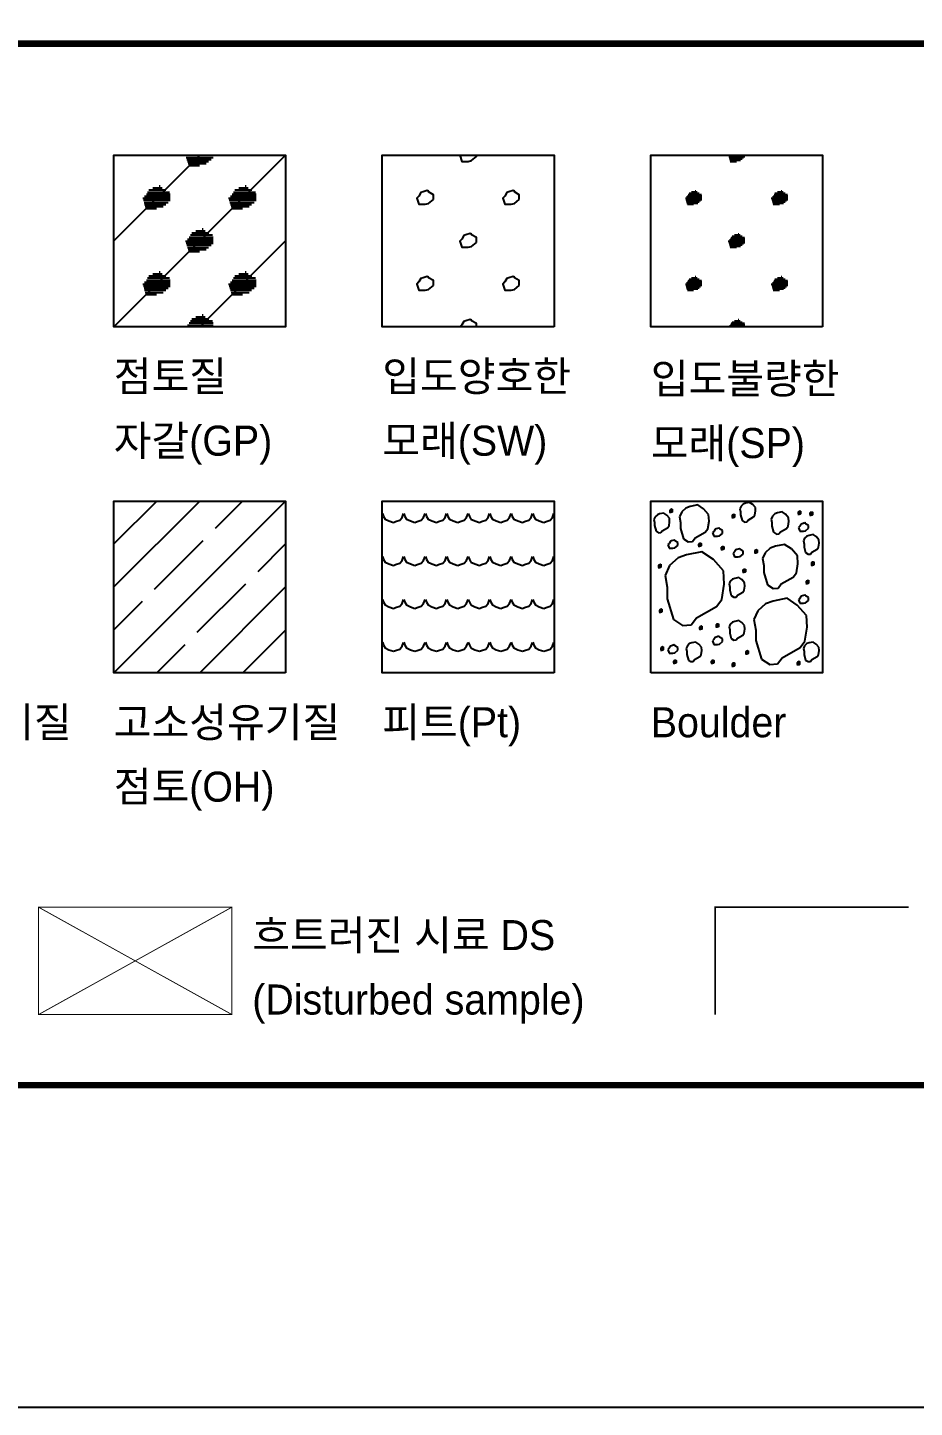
# Model space of a CAD drawing. Header units: metres. Extents: x 0 to 210, y 0 to 319.
# Drawn here: x 60 to 101.3, y -0.1 to 64.2 of the extents above; entities that cross this region are included whole.
import ezdxf

# ---------------------------------------------------------------- set-up
doc = ezdxf.new("R2010")
doc.units = ezdxf.units.M
doc.header["$MEASUREMENT"] = 0
doc.layers.add('#영역', color=2, linetype='Continuous')
doc.styles.get("Standard").update_dxf_attribs({"font": 'gulim.ttc', "bigfont": 'visiohg.shx'})

# ---------------------------------------------------------------- blocks, each defined once
blk = doc.blocks.new('범례 외')
for p, q in [((622.964, 58.26), (614.964, 50.26)), ((618.964, 58.26), (614.964, 54.26)), ((622.964, 54.26), (618.964, 50.26)), ((616.964, 42.149), (614.964, 40.149)), ((620.964, 42.149), (619.679, 40.864)), ((641.598, 41.824), (641.403, 41.645)), ((641.796, 41.895), (641.598, 41.824)), ((642.154, 41.967), (641.796, 41.895)), ((642.42, 41.788), (642.154, 41.967)), ((642.654, 41.521), (642.42, 41.788)), ((644.165, 41.913), (644.108, 41.79)), ((644.108, 41.79), (644.136, 41.646)), ((644.269, 42.009), (644.165, 41.913)), ((644.375, 42.047), (644.269, 42.009)), ((644.565, 42.085), (644.375, 42.047)), ((644.707, 41.99), (644.565, 42.085)), ((644.832, 41.847), (644.707, 41.99)), ((644.842, 41.685), (644.832, 41.847)), ((627.469, 41.57), (627.518, 41.434)), ((627.518, 41.434), (627.594, 41.31)), ((627.594, 41.31), (627.771, 41.22)), ((627.771, 41.22), (627.987, 41.151)), ((627.987, 41.151), (628.086, 41.192)), ((628.086, 41.192), (628.282, 41.252)), ((628.282, 41.252), (628.388, 41.384)), ((628.388, 41.384), (628.457, 41.561)), ((628.469, 41.57), (628.518, 41.434)), ((628.518, 41.434), (628.594, 41.31)), ((628.594, 41.31), (628.771, 41.22)), ((628.771, 41.22), (628.987, 41.151)), ((628.987, 41.151), (629.086, 41.192)), ((629.086, 41.192), (629.282, 41.252)), ((629.282, 41.252), (629.388, 41.384)), ((629.388, 41.384), (629.457, 41.561)), ((629.469, 41.57), (629.518, 41.434)), ((629.518, 41.434), (629.594, 41.31)), ((629.594, 41.31), (629.771, 41.22)), ((629.771, 41.22), (629.987, 41.151)), ((629.987, 41.151), (630.086, 41.192)), ((630.086, 41.192), (630.282, 41.252)), ((630.282, 41.252), (630.388, 41.384)), ((630.388, 41.384), (630.457, 41.561)), ((630.469, 41.57), (630.518, 41.434)), ((630.518, 41.434), (630.594, 41.31)), ((630.594, 41.31), (630.771, 41.22)), ((630.771, 41.22), (630.987, 41.151)), ((630.987, 41.151), (631.086, 41.192)), ((631.086, 41.192), (631.282, 41.252)), ((631.282, 41.252), (631.388, 41.384)), ((631.388, 41.384), (631.457, 41.561)), ((631.469, 41.57), (631.518, 41.434)), ((631.518, 41.434), (631.594, 41.31)), ((631.594, 41.31), (631.771, 41.22)), ((631.771, 41.22), (631.987, 41.151)), ((631.987, 41.151), (632.086, 41.192)), ((632.086, 41.192), (632.282, 41.252)), ((632.282, 41.252), (632.388, 41.384)), ((632.388, 41.384), (632.457, 41.561)), ((632.469, 41.57), (632.518, 41.434)), ((632.518, 41.434), (632.594, 41.31)), ((632.594, 41.31), (632.771, 41.22)), ((632.771, 41.22), (632.987, 41.151)), ((632.987, 41.151), (633.086, 41.192)), ((633.086, 41.192), (633.282, 41.252)), ((633.282, 41.252), (633.388, 41.384)), ((633.388, 41.384), (633.457, 41.561)), ((633.469, 41.57), (633.518, 41.434)), ((633.518, 41.434), (633.594, 41.31)), ((633.594, 41.31), (633.771, 41.22)), ((633.771, 41.22), (633.987, 41.151)), ((633.987, 41.151), (634.086, 41.192)), ((634.086, 41.192), (634.282, 41.252)), ((634.282, 41.252), (634.388, 41.384)), ((634.388, 41.384), (634.457, 41.561)), ((634.469, 41.57), (634.518, 41.434)), ((634.518, 41.434), (634.594, 41.31)), ((634.594, 41.31), (634.771, 41.22)), ((634.771, 41.22), (634.987, 41.151)), ((634.987, 41.151), (635.086, 41.192)), ((635.086, 41.192), (635.282, 41.252)), ((635.282, 41.252), (635.388, 41.384)), ((635.388, 41.384), (635.457, 41.561)), ((640.165, 41.413), (640.108, 41.29)), ((640.108, 41.29), (640.136, 41.146)), ((640.136, 41.146), (640.136, 41.003)), ((640.269, 41.509), (640.165, 41.413)), ((640.375, 41.547), (640.269, 41.509)), ((640.565, 41.585), (640.375, 41.547)), ((640.707, 41.49), (640.565, 41.585)), ((640.832, 41.347), (640.707, 41.49)), ((640.813, 40.994), (640.842, 41.185)), ((640.842, 41.185), (640.832, 41.347)), ((641.403, 41.645), (641.296, 41.414)), ((641.296, 41.414), (641.348, 41.144)), ((641.348, 41.144), (641.348, 40.875)), ((642.618, 40.858), (642.674, 41.216)), ((642.674, 41.216), (642.654, 41.521)), ((644.136, 41.646), (644.136, 41.503)), ((644.136, 41.503), (644.212, 41.246)), ((644.212, 41.246), (644.326, 41.17)), ((644.326, 41.17), (644.432, 41.179)), ((644.432, 41.179), (644.498, 41.265)), ((644.498, 41.265), (644.745, 41.407)), ((644.745, 41.407), (644.813, 41.494)), ((644.813, 41.494), (644.842, 41.685)), ((645.627, 41.447), (645.563, 41.308)), ((645.563, 41.308), (645.594, 41.146)), ((645.594, 41.146), (645.594, 40.984)), ((645.744, 41.554), (645.627, 41.447)), ((645.863, 41.597), (645.744, 41.554)), ((646.078, 41.64), (645.863, 41.597)), ((646.238, 41.532), (646.078, 41.64)), ((646.378, 41.372), (646.238, 41.532)), ((646.357, 40.975), (646.39, 41.189)), ((646.39, 41.189), (646.378, 41.372)), ((647.127, 41.129), (647.013, 41.091)), ((647.168, 41.112), (647.127, 41.129)), ((640.136, 41.003), (640.212, 40.746)), ((640.212, 40.746), (640.326, 40.67)), ((640.326, 40.67), (640.432, 40.679)), ((640.432, 40.679), (640.498, 40.765)), ((640.498, 40.765), (640.745, 40.907)), ((640.745, 40.907), (640.813, 40.994)), ((641.348, 40.875), (641.491, 40.394)), ((642.027, 40.429), (642.492, 40.696)), ((642.492, 40.696), (642.618, 40.858)), ((642.896, 40.738), (642.841, 40.679)), ((642.841, 40.679), (642.896, 40.507)), ((642.955, 40.834), (642.896, 40.738)), ((642.896, 40.507), (642.993, 40.507)), ((643.013, 40.851), (642.955, 40.834)), ((642.993, 40.507), (643.072, 40.507)), ((643.127, 40.889), (643.013, 40.851)), ((643.072, 40.507), (643.168, 40.527)), ((643.168, 40.872), (643.127, 40.889)), ((643.168, 40.851), (643.168, 40.872)), ((643.303, 40.776), (643.168, 40.851)), ((643.168, 40.527), (643.303, 40.641)), ((643.303, 40.662), (643.303, 40.776)), ((643.303, 40.641), (643.303, 40.662)), ((645.594, 40.984), (645.68, 40.696)), ((645.68, 40.696), (645.809, 40.61)), ((645.809, 40.61), (645.928, 40.62)), ((645.928, 40.62), (646.002, 40.717)), ((646.002, 40.717), (646.281, 40.877)), ((646.281, 40.877), (646.357, 40.975)), ((646.896, 40.978), (646.841, 40.919)), ((646.841, 40.919), (646.896, 40.747)), ((646.955, 41.074), (646.896, 40.978)), ((646.896, 40.747), (646.993, 40.747)), ((647.013, 41.091), (646.955, 41.074)), ((646.993, 40.747), (647.072, 40.747)), ((647.072, 40.747), (647.168, 40.767)), ((647.229, 40.509), (647.125, 40.413)), ((647.168, 41.091), (647.168, 41.112)), ((647.303, 41.016), (647.168, 41.091)), ((647.168, 40.767), (647.303, 40.881)), ((647.335, 40.547), (647.229, 40.509)), ((647.303, 40.902), (647.303, 41.016)), ((647.303, 40.881), (647.303, 40.902)), ((647.525, 40.585), (647.335, 40.547)), ((647.667, 40.49), (647.525, 40.585)), ((647.792, 40.347), (647.667, 40.49)), ((619.114, 40.298), (616.851, 38.036)), ((621.679, 38.864), (622.964, 40.149)), ((640.816, 40.178), (640.761, 40.119)), ((640.761, 40.119), (640.816, 39.947)), ((640.875, 40.274), (640.816, 40.178)), ((640.816, 39.947), (640.913, 39.947)), ((640.933, 40.291), (640.875, 40.274)), ((640.913, 39.947), (640.992, 39.947)), ((641.047, 40.329), (640.933, 40.291)), ((640.992, 39.947), (641.088, 39.967)), ((641.088, 40.312), (641.047, 40.329)), ((641.088, 40.291), (641.088, 40.312)), ((641.223, 40.216), (641.088, 40.291)), ((641.088, 39.967), (641.223, 40.081)), ((641.223, 40.102), (641.223, 40.216)), ((641.223, 40.081), (641.223, 40.102)), ((641.491, 40.394), (641.705, 40.251)), ((641.705, 40.251), (641.903, 40.267)), ((641.903, 40.267), (642.027, 40.429)), ((643.915, 39.874), (643.856, 39.778)), ((643.973, 39.891), (643.915, 39.874)), ((644.087, 39.929), (643.973, 39.891)), ((644.128, 39.912), (644.087, 39.929)), ((644.128, 39.891), (644.128, 39.912)), ((644.263, 39.816), (644.128, 39.891)), ((645.525, 39.959), (645.291, 39.744)), ((645.763, 40.044), (645.525, 39.959)), ((646.192, 40.13), (645.763, 40.044)), ((646.511, 39.916), (646.192, 40.13)), ((646.792, 39.596), (646.511, 39.916)), ((647.125, 40.413), (647.068, 40.29)), ((647.068, 40.29), (647.096, 40.146)), ((647.096, 40.146), (647.096, 40.003)), ((647.096, 40.003), (647.172, 39.746)), ((647.458, 39.765), (647.705, 39.907)), ((647.705, 39.907), (647.773, 39.994)), ((647.773, 39.994), (647.802, 40.185)), ((647.802, 40.185), (647.792, 40.347)), ((627.469, 39.57), (627.518, 39.434)), ((627.518, 39.434), (627.594, 39.31)), ((627.594, 39.31), (627.771, 39.22)), ((627.771, 39.22), (627.987, 39.151)), ((628.086, 39.192), (628.282, 39.252)), ((628.282, 39.252), (628.388, 39.384)), ((628.388, 39.384), (628.457, 39.561)), ((628.469, 39.57), (628.518, 39.434)), ((628.518, 39.434), (628.594, 39.31)), ((628.594, 39.31), (628.771, 39.22)), ((628.771, 39.22), (628.987, 39.151)), ((629.086, 39.192), (629.282, 39.252)), ((629.282, 39.252), (629.388, 39.384)), ((629.388, 39.384), (629.457, 39.561)), ((629.469, 39.57), (629.518, 39.434)), ((629.518, 39.434), (629.594, 39.31)), ((629.594, 39.31), (629.771, 39.22)), ((629.771, 39.22), (629.987, 39.151)), ((630.086, 39.192), (630.282, 39.252)), ((630.282, 39.252), (630.388, 39.384)), ((630.388, 39.384), (630.457, 39.561)), ((630.469, 39.57), (630.518, 39.434)), ((630.518, 39.434), (630.594, 39.31)), ((630.594, 39.31), (630.771, 39.22)), ((630.771, 39.22), (630.987, 39.151)), ((631.086, 39.192), (631.282, 39.252)), ((631.282, 39.252), (631.388, 39.384)), ((631.388, 39.384), (631.457, 39.561)), ((631.469, 39.57), (631.518, 39.434)), ((631.518, 39.434), (631.594, 39.31)), ((631.594, 39.31), (631.771, 39.22)), ((631.771, 39.22), (631.987, 39.151)), ((632.086, 39.192), (632.282, 39.252)), ((632.282, 39.252), (632.388, 39.384)), ((632.388, 39.384), (632.457, 39.561)), ((632.469, 39.57), (632.518, 39.434)), ((632.518, 39.434), (632.594, 39.31)), ((632.594, 39.31), (632.771, 39.22)), ((632.771, 39.22), (632.987, 39.151)), ((633.086, 39.192), (633.282, 39.252)), ((633.282, 39.252), (633.388, 39.384)), ((633.388, 39.384), (633.457, 39.561)), ((633.469, 39.57), (633.518, 39.434)), ((633.518, 39.434), (633.594, 39.31)), ((633.594, 39.31), (633.771, 39.22)), ((633.771, 39.22), (633.987, 39.151)), ((634.086, 39.192), (634.282, 39.252)), ((634.282, 39.252), (634.388, 39.384)), ((634.388, 39.384), (634.457, 39.561)), ((634.469, 39.57), (634.518, 39.434)), ((634.518, 39.434), (634.594, 39.31)), ((634.594, 39.31), (634.771, 39.22)), ((634.771, 39.22), (634.987, 39.151)), ((635.086, 39.192), (635.282, 39.252)), ((635.282, 39.252), (635.388, 39.384)), ((635.388, 39.384), (635.457, 39.561)), ((641.232, 39.498), (640.842, 39.141)), ((641.628, 39.641), (641.232, 39.498)), ((642.343, 39.784), (641.628, 39.641)), ((642.876, 39.427), (642.343, 39.784)), ((643.344, 38.894), (642.876, 39.427)), ((643.856, 39.778), (643.801, 39.719)), ((643.801, 39.719), (643.856, 39.547)), ((643.856, 39.547), (643.953, 39.547)), ((643.953, 39.547), (644.032, 39.547)), ((644.032, 39.547), (644.128, 39.567)), ((644.128, 39.567), (644.263, 39.681)), ((644.263, 39.702), (644.263, 39.816)), ((644.263, 39.681), (644.263, 39.702)), ((645.291, 39.744), (645.162, 39.467)), ((645.162, 39.467), (645.224, 39.144)), ((646.749, 38.8), (646.816, 39.229)), ((646.816, 39.229), (646.792, 39.596)), ((647.172, 39.746), (647.286, 39.67)), ((647.286, 39.67), (647.392, 39.679)), ((647.392, 39.679), (647.458, 39.765)), ((627.987, 39.151), (628.086, 39.192)), ((628.987, 39.151), (629.086, 39.192)), ((629.987, 39.151), (630.086, 39.192)), ((630.987, 39.151), (631.086, 39.192)), ((631.987, 39.151), (632.086, 39.192)), ((632.987, 39.151), (633.086, 39.192)), ((633.987, 39.151), (634.086, 39.192)), ((634.987, 39.151), (635.086, 39.192)), ((640.842, 39.141), (640.627, 38.679)), ((640.627, 38.679), (640.731, 38.14)), ((643.383, 38.283), (643.344, 38.894)), ((644.065, 38.585), (643.875, 38.547)), ((644.207, 38.49), (644.065, 38.585)), ((645.224, 39.144), (645.224, 38.82)), ((645.224, 38.82), (645.396, 38.243)), ((646.039, 38.286), (646.597, 38.605)), ((646.597, 38.605), (646.749, 38.8)), ((618.851, 36.036), (621.114, 38.298)), ((640.731, 38.14), (640.731, 37.6)), ((643.273, 37.568), (643.383, 38.283)), ((643.665, 38.413), (643.608, 38.29)), ((643.608, 38.29), (643.636, 38.146)), ((643.636, 38.146), (643.636, 38.003)), ((643.636, 38.003), (643.712, 37.746)), ((643.769, 38.509), (643.665, 38.413)), ((643.875, 38.547), (643.769, 38.509)), ((644.332, 38.347), (644.207, 38.49)), ((644.245, 37.907), (644.313, 37.994)), ((644.313, 37.994), (644.342, 38.185)), ((644.342, 38.185), (644.332, 38.347)), ((645.396, 38.243), (645.653, 38.071)), ((645.653, 38.071), (645.891, 38.091)), ((645.891, 38.091), (646.039, 38.286)), ((616.285, 37.47), (614.964, 36.149)), ((627.469, 37.57), (627.518, 37.434)), ((627.518, 37.434), (627.594, 37.31)), ((627.594, 37.31), (627.771, 37.22)), ((628.282, 37.252), (628.388, 37.384)), ((628.388, 37.384), (628.457, 37.561)), ((628.469, 37.57), (628.518, 37.434)), ((628.518, 37.434), (628.594, 37.31)), ((628.594, 37.31), (628.771, 37.22)), ((629.282, 37.252), (629.388, 37.384)), ((629.388, 37.384), (629.457, 37.561)), ((629.469, 37.57), (629.518, 37.434)), ((629.518, 37.434), (629.594, 37.31)), ((629.594, 37.31), (629.771, 37.22)), ((630.282, 37.252), (630.388, 37.384)), ((630.388, 37.384), (630.457, 37.561)), ((630.469, 37.57), (630.518, 37.434)), ((630.518, 37.434), (630.594, 37.31)), ((630.594, 37.31), (630.771, 37.22)), ((631.282, 37.252), (631.388, 37.384)), ((631.388, 37.384), (631.457, 37.561)), ((631.469, 37.57), (631.518, 37.434)), ((631.518, 37.434), (631.594, 37.31)), ((631.594, 37.31), (631.771, 37.22)), ((632.282, 37.252), (632.388, 37.384)), ((632.388, 37.384), (632.457, 37.561)), ((632.469, 37.57), (632.518, 37.434)), ((632.518, 37.434), (632.594, 37.31)), ((632.594, 37.31), (632.771, 37.22)), ((633.282, 37.252), (633.388, 37.384)), ((633.388, 37.384), (633.457, 37.561)), ((633.469, 37.57), (633.518, 37.434)), ((633.518, 37.434), (633.594, 37.31)), ((633.594, 37.31), (633.771, 37.22)), ((634.282, 37.252), (634.388, 37.384)), ((634.388, 37.384), (634.457, 37.561)), ((634.469, 37.57), (634.518, 37.434)), ((634.518, 37.434), (634.594, 37.31)), ((634.594, 37.31), (634.771, 37.22)), ((635.282, 37.252), (635.388, 37.384)), ((635.388, 37.384), (635.457, 37.561)), ((640.731, 37.6), (641.017, 36.638)), ((643.019, 37.243), (643.273, 37.568)), ((643.712, 37.746), (643.826, 37.67)), ((643.826, 37.67), (643.932, 37.679)), ((643.932, 37.679), (643.998, 37.765)), ((643.998, 37.765), (644.245, 37.907)), ((645.305, 37.364), (644.954, 37.042)), ((645.662, 37.492), (645.305, 37.364)), ((646.305, 37.621), (645.662, 37.492)), ((646.785, 37.299), (646.305, 37.621)), ((647.206, 36.819), (646.785, 37.299)), ((646.896, 37.618), (646.841, 37.559)), ((646.841, 37.559), (646.896, 37.387)), ((646.955, 37.714), (646.896, 37.618)), ((646.896, 37.387), (646.993, 37.387)), ((647.013, 37.731), (646.955, 37.714)), ((646.993, 37.387), (647.072, 37.387)), ((647.127, 37.769), (647.013, 37.731)), ((647.072, 37.387), (647.168, 37.407)), ((647.168, 37.752), (647.127, 37.769)), ((647.168, 37.731), (647.168, 37.752)), ((647.303, 37.656), (647.168, 37.731)), ((647.168, 37.407), (647.303, 37.521)), ((647.303, 37.542), (647.303, 37.656)), ((647.303, 37.521), (647.303, 37.542)), ((627.771, 37.22), (627.987, 37.151)), ((627.987, 37.151), (628.086, 37.192)), ((628.086, 37.192), (628.282, 37.252)), ((628.771, 37.22), (628.987, 37.151)), ((628.987, 37.151), (629.086, 37.192)), ((629.086, 37.192), (629.282, 37.252)), ((629.771, 37.22), (629.987, 37.151)), ((629.987, 37.151), (630.086, 37.192)), ((630.086, 37.192), (630.282, 37.252)), ((630.771, 37.22), (630.987, 37.151)), ((630.987, 37.151), (631.086, 37.192)), ((631.086, 37.192), (631.282, 37.252)), ((631.771, 37.22), (631.987, 37.151)), ((631.987, 37.151), (632.086, 37.192)), ((632.086, 37.192), (632.282, 37.252)), ((632.771, 37.22), (632.987, 37.151)), ((632.987, 37.151), (633.086, 37.192)), ((633.086, 37.192), (633.282, 37.252)), ((633.771, 37.22), (633.987, 37.151)), ((633.987, 37.151), (634.086, 37.192)), ((634.086, 37.192), (634.282, 37.252)), ((634.771, 37.22), (634.987, 37.151)), ((634.987, 37.151), (635.086, 37.192)), ((635.086, 37.192), (635.282, 37.252)), ((641.017, 36.638), (641.446, 36.352)), ((641.843, 36.385), (642.09, 36.71)), ((642.09, 36.71), (643.019, 37.243)), ((644.954, 37.042), (644.761, 36.626)), ((644.761, 36.626), (644.854, 36.141)), ((647.241, 36.27), (647.206, 36.819)), ((620.975, 34.149), (622.964, 36.138)), ((641.446, 36.352), (641.843, 36.385)), ((643.665, 36.413), (643.608, 36.29)), ((643.608, 36.29), (643.636, 36.146)), ((643.636, 36.146), (643.636, 36.003)), ((643.636, 36.003), (643.712, 35.746)), ((643.769, 36.509), (643.665, 36.413)), ((643.875, 36.547), (643.769, 36.509)), ((644.065, 36.585), (643.875, 36.547)), ((644.207, 36.49), (644.065, 36.585)), ((644.332, 36.347), (644.207, 36.49)), ((644.245, 35.907), (644.313, 35.994)), ((644.313, 35.994), (644.342, 36.185)), ((644.342, 36.185), (644.332, 36.347)), ((644.854, 36.141), (644.854, 35.655)), ((647.142, 35.626), (647.241, 36.27)), ((616.964, 34.149), (618.285, 35.47)), ((627.469, 35.57), (627.518, 35.434)), ((627.518, 35.434), (627.594, 35.31)), ((628.282, 35.252), (628.388, 35.384)), ((628.388, 35.384), (628.457, 35.561)), ((628.469, 35.57), (628.518, 35.434)), ((628.518, 35.434), (628.594, 35.31)), ((629.282, 35.252), (629.388, 35.384)), ((629.388, 35.384), (629.457, 35.561)), ((629.469, 35.57), (629.518, 35.434)), ((629.518, 35.434), (629.594, 35.31)), ((630.282, 35.252), (630.388, 35.384)), ((630.388, 35.384), (630.457, 35.561)), ((630.469, 35.57), (630.518, 35.434)), ((630.518, 35.434), (630.594, 35.31)), ((631.282, 35.252), (631.388, 35.384)), ((631.388, 35.384), (631.457, 35.561)), ((631.469, 35.57), (631.518, 35.434)), ((631.518, 35.434), (631.594, 35.31)), ((632.282, 35.252), (632.388, 35.384)), ((632.388, 35.384), (632.457, 35.561)), ((632.469, 35.57), (632.518, 35.434)), ((632.518, 35.434), (632.594, 35.31)), ((633.282, 35.252), (633.388, 35.384)), ((633.388, 35.384), (633.457, 35.561)), ((633.469, 35.57), (633.518, 35.434)), ((633.518, 35.434), (633.594, 35.31)), ((634.282, 35.252), (634.388, 35.384)), ((634.388, 35.384), (634.457, 35.561)), ((634.469, 35.57), (634.518, 35.434)), ((634.518, 35.434), (634.594, 35.31)), ((635.282, 35.252), (635.388, 35.384)), ((635.388, 35.384), (635.457, 35.561)), ((640.875, 35.394), (640.816, 35.298)), ((640.933, 35.411), (640.875, 35.394)), ((641.047, 35.449), (640.933, 35.411)), ((641.088, 35.432), (641.047, 35.449)), ((641.088, 35.411), (641.088, 35.432)), ((641.223, 35.336), (641.088, 35.411)), ((641.665, 35.413), (641.608, 35.29)), ((641.769, 35.509), (641.665, 35.413)), ((641.875, 35.547), (641.769, 35.509)), ((642.065, 35.585), (641.875, 35.547)), ((642.207, 35.49), (642.065, 35.585)), ((642.332, 35.347), (642.207, 35.49)), ((642.342, 35.185), (642.332, 35.347)), ((642.896, 35.698), (642.841, 35.639)), ((642.841, 35.639), (642.896, 35.467)), ((642.955, 35.794), (642.896, 35.698)), ((642.896, 35.467), (642.993, 35.467)), ((643.013, 35.811), (642.955, 35.794)), ((642.993, 35.467), (643.072, 35.467)), ((643.127, 35.849), (643.013, 35.811)), ((643.072, 35.467), (643.168, 35.487)), ((643.168, 35.832), (643.127, 35.849)), ((643.168, 35.811), (643.168, 35.832)), ((643.303, 35.736), (643.168, 35.811)), ((643.168, 35.487), (643.303, 35.601)), ((643.303, 35.622), (643.303, 35.736)), ((643.303, 35.601), (643.303, 35.622)), ((643.712, 35.746), (643.826, 35.67)), ((643.826, 35.67), (643.932, 35.679)), ((643.932, 35.679), (643.998, 35.765)), ((643.998, 35.765), (644.245, 35.907)), ((644.854, 35.655), (645.112, 34.79)), ((646.914, 35.334), (647.142, 35.626)), ((647.125, 35.413), (647.068, 35.29)), ((647.229, 35.509), (647.125, 35.413)), ((647.335, 35.547), (647.229, 35.509)), ((647.525, 35.585), (647.335, 35.547)), ((647.667, 35.49), (647.525, 35.585)), ((647.792, 35.347), (647.667, 35.49)), ((647.802, 35.185), (647.792, 35.347)), ((627.594, 35.31), (627.771, 35.22)), ((627.771, 35.22), (627.987, 35.151)), ((627.987, 35.151), (628.086, 35.192)), ((628.086, 35.192), (628.282, 35.252)), ((628.594, 35.31), (628.771, 35.22)), ((628.771, 35.22), (628.987, 35.151)), ((628.987, 35.151), (629.086, 35.192)), ((629.086, 35.192), (629.282, 35.252)), ((629.594, 35.31), (629.771, 35.22)), ((629.771, 35.22), (629.987, 35.151)), ((629.987, 35.151), (630.086, 35.192)), ((630.086, 35.192), (630.282, 35.252)), ((630.594, 35.31), (630.771, 35.22)), ((630.771, 35.22), (630.987, 35.151)), ((630.987, 35.151), (631.086, 35.192)), ((631.086, 35.192), (631.282, 35.252)), ((631.594, 35.31), (631.771, 35.22)), ((631.771, 35.22), (631.987, 35.151)), ((631.987, 35.151), (632.086, 35.192)), ((632.086, 35.192), (632.282, 35.252)), ((632.594, 35.31), (632.771, 35.22)), ((632.771, 35.22), (632.987, 35.151)), ((632.987, 35.151), (633.086, 35.192)), ((633.086, 35.192), (633.282, 35.252)), ((633.594, 35.31), (633.771, 35.22)), ((633.771, 35.22), (633.987, 35.151)), ((633.987, 35.151), (634.086, 35.192)), ((634.086, 35.192), (634.282, 35.252)), ((634.594, 35.31), (634.771, 35.22)), ((634.771, 35.22), (634.987, 35.151)), ((634.987, 35.151), (635.086, 35.192)), ((635.086, 35.192), (635.282, 35.252)), ((640.816, 35.298), (640.761, 35.239)), ((640.761, 35.239), (640.816, 35.067)), ((640.816, 35.067), (640.913, 35.067)), ((640.913, 35.067), (640.992, 35.067)), ((640.992, 35.067), (641.088, 35.087)), ((641.088, 35.087), (641.223, 35.201)), ((641.223, 35.222), (641.223, 35.336)), ((641.223, 35.201), (641.223, 35.222)), ((641.608, 35.29), (641.636, 35.146)), ((641.636, 35.146), (641.636, 35.003)), ((641.636, 35.003), (641.712, 34.746)), ((641.712, 34.746), (641.826, 34.67)), ((641.932, 34.679), (641.998, 34.765)), ((641.998, 34.765), (642.245, 34.907)), ((642.245, 34.907), (642.313, 34.994)), ((642.313, 34.994), (642.342, 35.185)), ((645.112, 34.79), (645.498, 34.532)), ((645.855, 34.561), (646.077, 34.854)), ((646.077, 34.854), (646.914, 35.334)), ((647.068, 35.29), (647.096, 35.146)), ((647.096, 35.146), (647.096, 35.003)), ((647.096, 35.003), (647.172, 34.746)), ((647.172, 34.746), (647.286, 34.67)), ((647.392, 34.679), (647.458, 34.765)), ((647.458, 34.765), (647.705, 34.907)), ((647.705, 34.907), (647.773, 34.994)), ((647.773, 34.994), (647.802, 35.185)), ((641.826, 34.67), (641.932, 34.679)), ((645.498, 34.532), (645.855, 34.561)), ((647.286, 34.67), (647.392, 34.679))]:
    blk.add_line(p, q)
at = {"linetype": 'Continuous'}
for p, q in [((618.31, 58.249), (619.597, 58.249)), ((618.341, 58.153), (619.597, 58.153)), ((618.372, 58.057), (619.494, 58.057)), ((618.402, 57.961), (619.381, 57.961)), ((618.433, 57.865), (619.267, 57.865)), ((643.573, 58.253), (644.343, 58.253)), ((643.591, 58.196), (644.343, 58.196)), ((643.61, 58.138), (644.282, 58.138)), ((643.628, 58.081), (644.214, 58.081)), ((643.647, 58.023), (644.146, 58.023)), ((643.665, 57.966), (643.958, 57.966)), ((618.464, 57.769), (618.953, 57.769)), ((616.598, 56.633), (617.392, 56.633)), ((616.79, 56.729), (617.222, 56.729)), ((617.078, 56.825), (617.13, 56.825)), ((620.598, 56.633), (621.392, 56.633)), ((620.79, 56.729), (621.222, 56.729)), ((621.078, 56.825), (621.13, 56.825)), ((641.86, 56.54), (642.119, 56.54)), ((642.033, 56.597), (642.064, 56.597)), ((645.86, 56.54), (646.119, 56.54)), ((646.033, 56.597), (646.064, 56.597)), ((616.31, 56.249), (617.597, 56.249)), ((616.341, 56.153), (617.597, 56.153)), ((616.372, 56.057), (617.494, 56.057)), ((616.401, 56.345), (617.597, 56.345)), ((616.402, 55.961), (617.381, 55.961)), ((616.481, 56.441), (617.597, 56.441)), ((616.539, 56.537), (617.562, 56.537)), ((620.31, 56.249), (621.597, 56.249)), ((620.341, 56.153), (621.597, 56.153)), ((620.372, 56.057), (621.494, 56.057)), ((620.401, 56.345), (621.597, 56.345)), ((620.402, 55.961), (621.381, 55.961)), ((620.481, 56.441), (621.597, 56.441)), ((620.539, 56.537), (621.562, 56.537)), ((641.573, 56.253), (642.343, 56.253)), ((641.591, 56.195), (642.343, 56.195)), ((641.61, 56.138), (642.282, 56.138)), ((641.627, 56.31), (642.343, 56.31)), ((641.628, 56.08), (642.214, 56.08)), ((641.647, 56.023), (642.146, 56.023)), ((641.665, 55.965), (641.958, 55.965)), ((641.675, 56.368), (642.343, 56.368)), ((641.71, 56.425), (642.323, 56.425)), ((641.745, 56.483), (642.221, 56.483)), ((645.573, 56.253), (646.343, 56.253)), ((645.591, 56.195), (646.343, 56.195)), ((645.61, 56.138), (646.282, 56.138)), ((645.627, 56.31), (646.343, 56.31)), ((645.628, 56.08), (646.214, 56.08)), ((645.647, 56.023), (646.146, 56.023)), ((645.665, 55.965), (645.958, 55.965)), ((645.675, 56.368), (646.343, 56.368)), ((645.71, 56.425), (646.323, 56.425)), ((645.745, 56.483), (646.221, 56.483)), ((616.433, 55.865), (617.267, 55.865)), ((616.464, 55.769), (616.953, 55.769)), ((620.433, 55.865), (621.267, 55.865)), ((620.464, 55.769), (620.953, 55.769)), ((618.598, 54.633), (619.392, 54.633)), ((618.79, 54.729), (619.222, 54.729)), ((619.078, 54.825), (619.13, 54.825)), ((618.31, 54.249), (619.597, 54.249)), ((618.341, 54.153), (619.597, 54.153)), ((618.372, 54.057), (619.494, 54.057)), ((618.401, 54.345), (619.597, 54.345)), ((618.481, 54.441), (619.597, 54.441)), ((618.539, 54.537), (619.562, 54.537)), ((643.573, 54.253), (644.343, 54.253)), ((643.591, 54.195), (644.343, 54.195)), ((643.61, 54.138), (644.282, 54.138)), ((643.627, 54.31), (644.343, 54.31)), ((643.628, 54.08), (644.214, 54.08)), ((643.647, 54.023), (644.146, 54.023)), ((643.675, 54.368), (644.343, 54.368)), ((643.71, 54.425), (644.323, 54.425)), ((643.745, 54.483), (644.221, 54.483)), ((643.86, 54.54), (644.119, 54.54)), ((644.033, 54.597), (644.064, 54.597)), ((618.402, 53.961), (619.381, 53.961)), ((618.433, 53.865), (619.267, 53.865)), ((618.464, 53.769), (618.953, 53.769)), ((643.665, 53.965), (643.958, 53.965)), ((616.79, 52.729), (617.222, 52.729)), ((617.078, 52.825), (617.13, 52.825)), ((620.79, 52.729), (621.222, 52.729)), ((621.078, 52.825), (621.13, 52.825)), ((616.31, 52.249), (617.597, 52.249)), ((616.341, 52.153), (617.597, 52.153)), ((616.372, 52.057), (617.494, 52.057)), ((616.401, 52.345), (617.597, 52.345)), ((616.481, 52.441), (617.597, 52.441)), ((616.539, 52.537), (617.562, 52.537)), ((616.598, 52.633), (617.392, 52.633)), ((620.31, 52.249), (621.597, 52.249)), ((620.341, 52.153), (621.597, 52.153)), ((620.372, 52.057), (621.494, 52.057)), ((620.401, 52.345), (621.597, 52.345)), ((620.481, 52.441), (621.597, 52.441)), ((620.539, 52.537), (621.562, 52.537)), ((620.598, 52.633), (621.392, 52.633)), ((641.573, 52.253), (642.343, 52.253)), ((641.591, 52.195), (642.343, 52.195)), ((641.61, 52.138), (642.282, 52.138)), ((641.627, 52.31), (642.343, 52.31)), ((641.628, 52.08), (642.214, 52.08)), ((641.675, 52.368), (642.343, 52.368)), ((641.71, 52.425), (642.323, 52.425)), ((641.745, 52.483), (642.221, 52.483)), ((641.86, 52.54), (642.119, 52.54)), ((642.033, 52.597), (642.064, 52.597)), ((645.573, 52.253), (646.343, 52.253)), ((645.591, 52.195), (646.343, 52.195)), ((645.61, 52.138), (646.282, 52.138)), ((645.627, 52.31), (646.343, 52.31)), ((645.628, 52.08), (646.214, 52.08)), ((645.675, 52.368), (646.343, 52.368)), ((645.71, 52.425), (646.323, 52.425)), ((645.745, 52.483), (646.221, 52.483)), ((645.86, 52.54), (646.119, 52.54)), ((646.033, 52.597), (646.064, 52.597)), ((616.402, 51.961), (617.381, 51.961)), ((616.433, 51.865), (617.267, 51.865)), ((616.464, 51.769), (616.953, 51.769)), ((620.402, 51.961), (621.381, 51.961)), ((620.433, 51.865), (621.267, 51.865)), ((620.464, 51.769), (620.953, 51.769)), ((641.647, 52.023), (642.146, 52.023)), ((641.665, 51.965), (641.958, 51.965)), ((645.647, 52.023), (646.146, 52.023)), ((645.665, 51.965), (645.958, 51.965)), ((619.078, 50.825), (619.13, 50.825)), ((618.401, 50.345), (619.597, 50.345)), ((618.481, 50.441), (619.597, 50.441)), ((618.539, 50.537), (619.562, 50.537)), ((618.598, 50.633), (619.392, 50.633)), ((618.79, 50.729), (619.222, 50.729)), ((643.627, 50.311), (644.343, 50.311)), ((643.675, 50.368), (644.343, 50.368)), ((643.71, 50.426), (644.323, 50.426)), ((643.745, 50.483), (644.221, 50.483)), ((643.86, 50.541), (644.119, 50.541)), ((644.033, 50.598), (644.064, 50.598)), ((640.889, 41.769), (640.954, 41.769)), ((640.932, 41.783), (640.94, 41.783)), ((640.817, 41.697), (641.01, 41.697)), ((640.822, 41.683), (641.01, 41.683)), ((640.826, 41.668), (640.994, 41.668)), ((640.831, 41.712), (641.01, 41.712)), ((640.831, 41.654), (640.977, 41.654)), ((640.836, 41.64), (640.96, 41.64)), ((640.84, 41.625), (640.913, 41.625)), ((640.843, 41.726), (641.01, 41.726)), ((640.851, 41.74), (641.005, 41.74)), ((640.86, 41.755), (640.979, 41.755)), ((643.717, 41.456), (643.909, 41.456)), ((643.721, 41.441), (643.909, 41.441)), ((643.726, 41.427), (643.894, 41.427)), ((643.73, 41.47), (643.909, 41.47)), ((643.731, 41.413), (643.877, 41.413)), ((643.735, 41.398), (643.86, 41.398)), ((643.74, 41.384), (643.813, 41.384)), ((643.742, 41.484), (643.909, 41.484)), ((643.751, 41.499), (643.904, 41.499)), ((643.76, 41.513), (643.879, 41.513)), ((643.789, 41.528), (643.853, 41.528)), ((643.832, 41.542), (643.839, 41.542)), ((646.792, 41.609), (646.985, 41.609)), ((646.797, 41.595), (646.985, 41.595)), ((646.801, 41.581), (646.969, 41.581)), ((646.806, 41.624), (646.985, 41.624)), ((646.806, 41.566), (646.952, 41.566)), ((646.81, 41.552), (646.935, 41.552)), ((646.815, 41.538), (646.888, 41.538)), ((646.818, 41.638), (646.985, 41.638)), ((646.826, 41.652), (646.979, 41.652)), ((646.835, 41.667), (646.954, 41.667)), ((646.864, 41.681), (646.929, 41.681)), ((646.907, 41.696), (646.915, 41.696)), ((647.341, 41.565), (647.534, 41.565)), ((647.346, 41.551), (647.534, 41.551)), ((647.35, 41.537), (647.518, 41.537)), ((647.355, 41.58), (647.534, 41.58)), ((647.355, 41.522), (647.501, 41.522)), ((647.36, 41.508), (647.484, 41.508)), ((647.364, 41.494), (647.437, 41.494)), ((647.367, 41.594), (647.534, 41.594)), ((647.376, 41.609), (647.529, 41.609)), ((647.384, 41.623), (647.503, 41.623)), ((647.413, 41.637), (647.478, 41.637)), ((647.456, 41.652), (647.464, 41.652)), ((642.157, 40.117), (642.35, 40.117)), ((642.162, 40.102), (642.35, 40.102)), ((642.166, 40.088), (642.334, 40.088)), ((642.171, 40.131), (642.35, 40.131)), ((642.171, 40.074), (642.317, 40.074)), ((642.175, 40.059), (642.3, 40.059)), ((642.18, 40.045), (642.253, 40.045)), ((642.183, 40.145), (642.35, 40.145)), ((642.191, 40.16), (642.345, 40.16)), ((642.2, 40.174), (642.319, 40.174)), ((642.229, 40.189), (642.294, 40.189)), ((642.272, 40.203), (642.28, 40.203)), ((643.212, 39.963), (643.404, 39.963)), ((643.216, 39.949), (643.404, 39.949)), ((643.221, 39.934), (643.389, 39.934)), ((643.225, 39.977), (643.404, 39.977)), ((643.225, 39.92), (643.372, 39.92)), ((643.23, 39.906), (643.355, 39.906)), ((643.234, 39.891), (643.308, 39.891)), ((643.237, 39.992), (643.404, 39.992)), ((643.246, 40.006), (643.399, 40.006)), ((643.255, 40.021), (643.373, 40.021)), ((643.283, 40.035), (643.348, 40.035)), ((643.326, 40.049), (643.334, 40.049)), ((644.797, 39.838), (644.964, 39.838)), ((644.805, 39.853), (644.959, 39.853)), ((644.814, 39.867), (644.933, 39.867)), ((644.843, 39.881), (644.908, 39.881)), ((644.886, 39.896), (644.894, 39.896)), ((640.362, 39.201), (640.426, 39.201)), ((640.405, 39.215), (640.413, 39.215)), ((644.771, 39.809), (644.964, 39.809)), ((644.776, 39.795), (644.964, 39.795)), ((644.78, 39.781), (644.948, 39.781)), ((644.785, 39.824), (644.964, 39.824)), ((644.785, 39.766), (644.931, 39.766)), ((644.789, 39.752), (644.914, 39.752)), ((644.794, 39.738), (644.867, 39.738)), ((647.407, 39.239), (647.6, 39.239)), ((647.412, 39.224), (647.6, 39.224)), ((647.416, 39.21), (647.584, 39.21)), ((647.421, 39.253), (647.6, 39.253)), ((647.421, 39.196), (647.567, 39.196)), ((647.433, 39.267), (647.6, 39.267)), ((647.441, 39.282), (647.594, 39.282)), ((647.45, 39.296), (647.569, 39.296)), ((647.479, 39.311), (647.544, 39.311)), ((647.522, 39.325), (647.53, 39.325)), ((640.29, 39.129), (640.483, 39.129)), ((640.295, 39.115), (640.483, 39.115)), ((640.299, 39.1), (640.467, 39.1)), ((640.303, 39.143), (640.483, 39.143)), ((640.304, 39.086), (640.45, 39.086)), ((640.308, 39.071), (640.433, 39.071)), ((640.313, 39.057), (640.386, 39.057)), ((640.316, 39.158), (640.483, 39.158)), ((640.324, 39.172), (640.477, 39.172)), ((640.333, 39.186), (640.452, 39.186)), ((644.222, 38.909), (644.414, 38.909)), ((644.227, 38.895), (644.414, 38.895)), ((644.231, 38.881), (644.399, 38.881)), ((644.235, 38.924), (644.414, 38.924)), ((644.236, 38.866), (644.382, 38.866)), ((644.24, 38.852), (644.365, 38.852)), ((644.245, 38.838), (644.318, 38.838)), ((644.248, 38.938), (644.414, 38.938)), ((644.256, 38.953), (644.409, 38.953)), ((644.265, 38.967), (644.384, 38.967)), ((644.294, 38.981), (644.358, 38.981)), ((644.337, 38.996), (644.345, 38.996)), ((647.425, 39.181), (647.55, 39.181)), ((647.43, 39.167), (647.503, 39.167)), ((647.165, 38.383), (647.358, 38.383)), ((647.17, 38.368), (647.358, 38.368)), ((647.175, 38.354), (647.343, 38.354)), ((647.179, 38.397), (647.358, 38.397)), ((647.179, 38.339), (647.326, 38.339)), ((647.184, 38.325), (647.309, 38.325)), ((647.188, 38.311), (647.262, 38.311)), ((647.191, 38.411), (647.358, 38.411)), ((647.2, 38.426), (647.353, 38.426)), ((647.208, 38.44), (647.327, 38.44)), ((647.237, 38.454), (647.302, 38.454)), ((647.28, 38.469), (647.288, 38.469)), ((640.334, 37.044), (640.526, 37.044)), ((640.338, 37.029), (640.526, 37.029)), ((640.343, 37.015), (640.511, 37.015)), ((640.347, 37.058), (640.526, 37.058)), ((640.348, 37), (640.494, 37)), ((640.352, 36.986), (640.477, 36.986)), ((640.357, 36.972), (640.43, 36.972)), ((640.359, 37.072), (640.526, 37.072)), ((640.368, 37.087), (640.521, 37.087)), ((640.377, 37.101), (640.496, 37.101)), ((640.406, 37.115), (640.47, 37.115)), ((640.449, 37.13), (640.457, 37.13)), ((642.201, 36.248), (642.393, 36.248)), ((642.205, 36.234), (642.393, 36.234)), ((642.21, 36.22), (642.378, 36.22)), ((642.214, 36.263), (642.393, 36.263)), ((642.215, 36.205), (642.361, 36.205)), ((642.219, 36.191), (642.344, 36.191)), ((642.224, 36.177), (642.297, 36.177)), ((642.226, 36.277), (642.393, 36.277)), ((642.235, 36.292), (642.388, 36.292)), ((642.244, 36.306), (642.363, 36.306)), ((642.273, 36.32), (642.337, 36.32)), ((642.316, 36.335), (642.323, 36.335)), ((642.97, 36.358), (643.162, 36.358)), ((642.974, 36.344), (643.162, 36.344)), ((642.979, 36.329), (643.147, 36.329)), ((642.983, 36.373), (643.162, 36.373)), ((642.983, 36.315), (643.13, 36.315)), ((642.988, 36.301), (643.113, 36.301)), ((642.993, 36.286), (643.066, 36.286)), ((642.995, 36.387), (643.162, 36.387)), ((643.004, 36.401), (643.157, 36.401)), ((643.013, 36.416), (643.132, 36.416)), ((643.041, 36.43), (643.106, 36.43)), ((643.085, 36.444), (643.092, 36.444)), ((640.443, 35.34), (640.561, 35.34)), ((640.471, 35.354), (640.536, 35.354)), ((640.514, 35.369), (640.522, 35.369)), ((640.4, 35.283), (640.592, 35.283)), ((640.404, 35.268), (640.592, 35.268)), ((640.409, 35.254), (640.577, 35.254)), ((640.413, 35.297), (640.592, 35.297)), ((640.413, 35.239), (640.56, 35.239)), ((640.418, 35.225), (640.543, 35.225)), ((640.423, 35.211), (640.496, 35.211)), ((640.425, 35.311), (640.592, 35.311)), ((640.434, 35.326), (640.587, 35.326)), ((641.018, 34.697), (641.185, 34.697)), ((641.027, 34.711), (641.18, 34.711)), ((641.036, 34.725), (641.155, 34.725)), ((641.064, 34.74), (641.129, 34.74)), ((641.108, 34.754), (641.115, 34.754)), ((642.776, 34.697), (642.942, 34.697)), ((642.784, 34.711), (642.937, 34.711)), ((642.793, 34.725), (642.912, 34.725)), ((642.822, 34.74), (642.886, 34.74)), ((642.865, 34.754), (642.873, 34.754)), ((644.353, 35.107), (644.546, 35.107)), ((644.358, 35.093), (644.546, 35.093)), ((644.363, 35.078), (644.531, 35.078)), ((644.367, 35.121), (644.546, 35.121)), ((644.367, 35.064), (644.514, 35.064)), ((644.372, 35.049), (644.497, 35.049)), ((644.376, 35.035), (644.45, 35.035)), ((644.379, 35.136), (644.546, 35.136)), ((644.388, 35.15), (644.541, 35.15)), ((644.397, 35.164), (644.515, 35.164)), ((644.425, 35.179), (644.49, 35.179)), ((644.468, 35.193), (644.476, 35.193)), ((640.993, 34.668), (641.185, 34.668)), ((640.997, 34.654), (641.185, 34.654)), ((641.002, 34.639), (641.17, 34.639)), ((641.006, 34.682), (641.185, 34.682)), ((641.006, 34.625), (641.153, 34.625)), ((641.011, 34.61), (641.136, 34.61)), ((641.016, 34.596), (641.089, 34.596)), ((642.75, 34.668), (642.942, 34.668)), ((642.755, 34.654), (642.942, 34.654)), ((642.759, 34.639), (642.927, 34.639)), ((642.763, 34.682), (642.942, 34.682)), ((642.764, 34.625), (642.91, 34.625)), ((642.768, 34.61), (642.893, 34.61)), ((642.773, 34.596), (642.846, 34.596)), ((643.716, 34.536), (643.909, 34.536)), ((643.721, 34.522), (643.909, 34.522)), ((643.726, 34.507), (643.894, 34.507)), ((643.73, 34.551), (643.909, 34.551)), ((643.73, 34.493), (643.877, 34.493)), ((643.735, 34.479), (643.86, 34.479)), ((643.739, 34.464), (643.813, 34.464)), ((643.742, 34.565), (643.909, 34.565)), ((643.751, 34.579), (643.904, 34.579)), ((643.76, 34.594), (643.878, 34.594)), ((643.788, 34.608), (643.853, 34.608)), ((643.831, 34.622), (643.839, 34.622)), ((646.748, 34.602), (646.94, 34.602)), ((646.752, 34.588), (646.94, 34.588)), ((646.757, 34.573), (646.925, 34.573)), ((646.761, 34.616), (646.94, 34.616)), ((646.762, 34.559), (646.908, 34.559)), ((646.766, 34.545), (646.891, 34.545)), ((646.771, 34.53), (646.844, 34.53)), ((646.773, 34.631), (646.94, 34.631)), ((646.782, 34.645), (646.935, 34.645)), ((646.791, 34.66), (646.91, 34.66)), ((646.82, 34.674), (646.884, 34.674)), ((646.863, 34.688), (646.871, 34.688))]:
    blk.add_line(p, q, dxfattribs=at)
for points in [[(622.964, 50.26), (614.964, 50.26), (614.964, 58.26), (622.964, 58.26)], [(614.964, 50.26), (614.964, 58.26), (622.964, 58.26), (622.964, 50.26)], [(635.464, 50.26), (627.464, 50.26), (627.464, 58.26), (635.464, 58.26)], [(647.964, 50.26), (639.964, 50.26), (639.964, 58.26), (647.964, 58.26)], [(629.843, 56.189), (629.843, 56.224), (629.843, 56.414), (629.619, 56.54), (629.619, 56.575), (629.55, 56.603), (629.36, 56.54), (629.263, 56.511), (629.165, 56.35), (629.073, 56.253), (629.165, 55.965), (629.326, 55.965), (629.458, 55.965), (629.619, 56)], [(633.843, 56.189), (633.843, 56.224), (633.843, 56.414), (633.619, 56.54), (633.619, 56.575), (633.55, 56.603), (633.36, 56.54), (633.263, 56.511), (633.165, 56.35), (633.073, 56.253), (633.165, 55.965), (633.326, 55.965), (633.458, 55.965), (633.619, 56)], [(631.843, 54.189), (631.843, 54.224), (631.843, 54.414), (631.619, 54.54), (631.619, 54.575), (631.55, 54.603), (631.36, 54.54), (631.263, 54.511), (631.165, 54.35), (631.073, 54.253), (631.165, 53.965), (631.326, 53.965), (631.458, 53.965), (631.619, 54)], [(629.843, 52.189), (629.843, 52.224), (629.843, 52.414), (629.619, 52.54), (629.619, 52.575), (629.55, 52.603), (629.36, 52.54), (629.263, 52.511), (629.165, 52.35), (629.073, 52.253), (629.165, 51.965), (629.326, 51.965), (629.458, 51.965), (629.619, 52)], [(633.843, 52.189), (633.843, 52.224), (633.843, 52.414), (633.619, 52.54), (633.619, 52.575), (633.55, 52.603), (633.36, 52.54), (633.263, 52.511), (633.165, 52.35), (633.073, 52.253), (633.165, 51.965), (633.326, 51.965), (633.458, 51.965), (633.619, 52)], [(622.964, 34.149), (614.964, 34.149), (614.964, 42.149), (622.964, 42.149)], [(635.464, 34.149), (627.464, 34.149), (627.464, 42.149), (635.464, 42.149)], [(639.964, 34.149), (639.964, 42.149), (647.964, 42.149), (647.964, 34.149)], [(639.964, 34.149), (639.964, 42.149), (647.964, 42.149), (647.964, 34.149)], [(639.964, 34.149), (639.964, 42.149), (647.964, 42.149), (647.964, 34.149)], [(639.964, 34.149), (639.964, 42.149), (647.964, 42.149), (647.964, 34.149)]]:
    blk.add_lwpolyline(points, close=True)
for points in [[(631.079, 58.26), (631.073, 58.253), (631.165, 57.966), (631.326, 57.966), (631.458, 57.966), (631.619, 58), (631.843, 58.19), (631.843, 58.225), (631.843, 58.26)], [(631.843, 50.26), (631.843, 50.414), (631.619, 50.541), (631.619, 50.575), (631.55, 50.604), (631.36, 50.541), (631.263, 50.512), (631.165, 50.351), (631.079, 50.26)], [(614.964, 38.149), (618.964, 42.149)], [(614.964, 34.149), (622.964, 42.149)], [(618.964, 34.149), (622.964, 38.149)]]:
    blk.add_lwpolyline(points)
at = {"const_width": 0.0417}
blk.add_lwpolyline([(611.464, 23.237), (620.464, 23.237), (620.464, 18.237), (611.464, 18.237)], close=True, dxfattribs=at)
for points, const_width in [([(611.464, 18.237), (620.464, 23.237)], 0.0417), ([(611.464, 23.237), (620.464, 18.237)], 0.0417), ([(642.964, 18.237), (642.964, 23.237), (651.964, 23.237)], 0.0833)]:
    blk.add_lwpolyline(points, dxfattribs=dict(const_width=const_width))
at = {"lineweight": -3}
for s, p in [('점토질', (614.964, 47.26)), ('입도양호한', (627.464, 47.26)), ('입도불량한', (639.964, 47.149)), ('자갈(GP)', (614.964, 44.26)), ('모래(SW)', (627.464, 44.26)), ('모래(SP)', (639.964, 44.149)), ('저소성유기질', (602.464, 31.149)), ('고소성유기질', (614.964, 31.149)), ('피트(Pt)', (627.464, 31.149)), ('Boulder', (639.964, 31.149)), ('점토(OH)', (614.964, 28.149)), ('흐트러진 시료 DS', (621.411, 21.237)), ('(Disturbed sample)', (621.411, 18.237))]:
    blk.add_text(s, height=1.4, dxfattribs=at).set_placement(p)

msp = doc.modelspace()

# ---------------------------------------------------------------- linework, layer by layer
at = {"layer": '#영역'}
msp.add_lwpolyline([(0, 296.944), (210, 296.944), (210, -0.056), (0, -0.056)], close=True, dxfattribs=at)
at = {"lineweight": -3, "flags": 128}
msp.add_lwpolyline([(0, 296.944), (210, 296.944), (210, -0.056), (0, -0.056)], close=True, dxfattribs=at)
msp.add_lwpolyline([(0, 296.944), (210, 296.944), (210, -0.056), (0, -0.056)], close=True, dxfattribs=at)
at = {"const_width": 0.3}
for points in [[(15, 63.444), (195, 63.444)], [(15, 14.944), (195, 14.944)]]:
    msp.add_lwpolyline(points, dxfattribs=at)

# ---------------------------------------------------------------- block references
msp.add_blockref('범례 외', (-550.964, 0))

doc.saveas('drawing.dxf')
